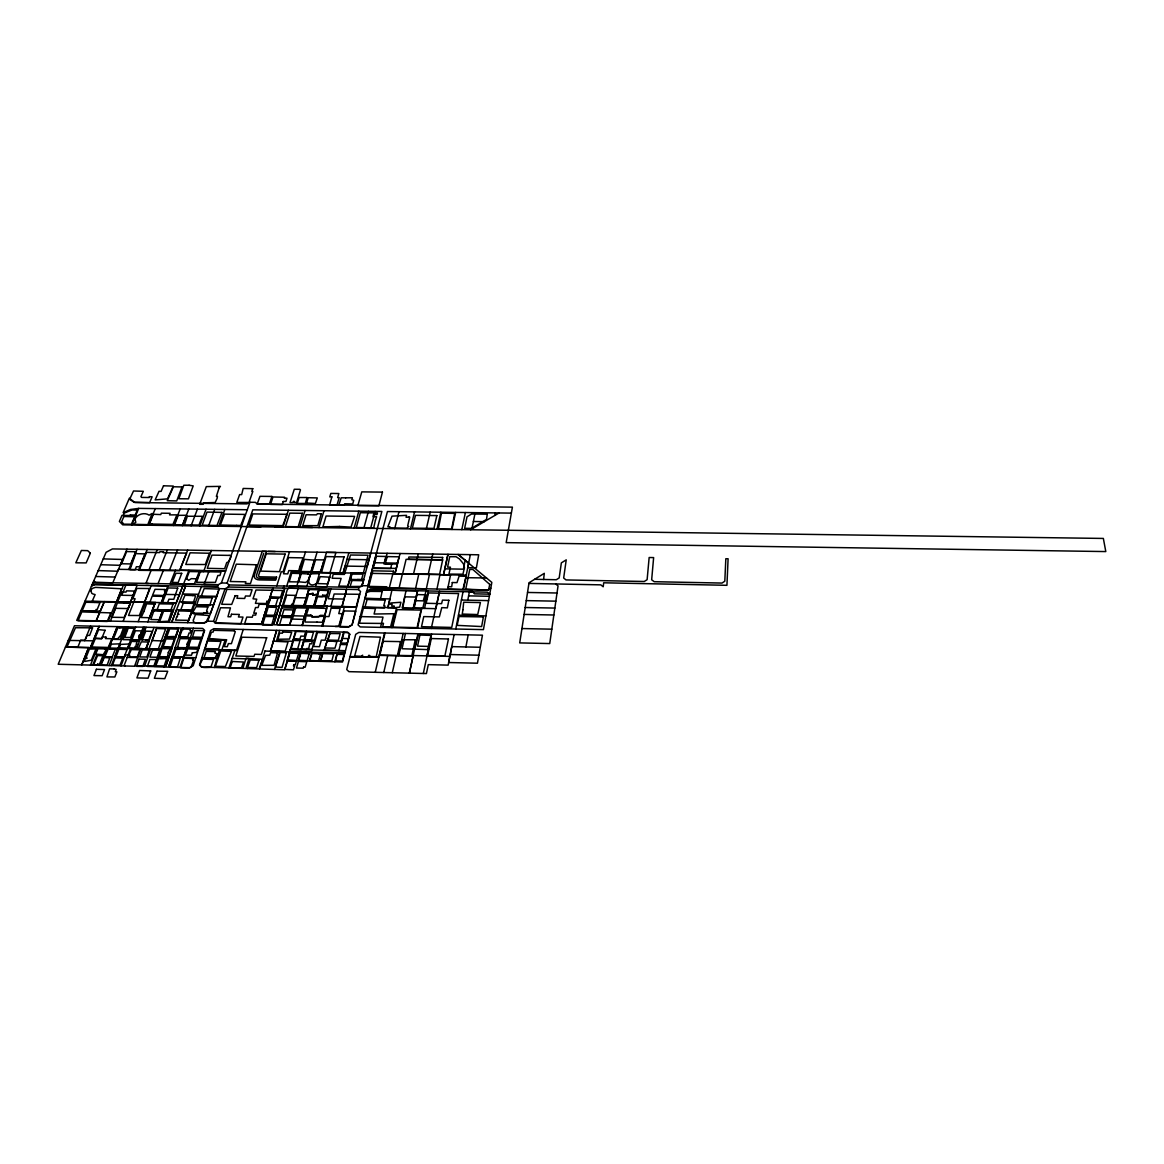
<?xml version="1.0" encoding="UTF-8"?>
<svg xmlns="http://www.w3.org/2000/svg" width="1164" height="1164" viewBox="0 0 1164 1164"><rect width="100%" height="100%" fill="white"/><g stroke="black" fill="none" stroke-linecap="round" stroke-linejoin="round"><path stroke-width="1.5" d="M543.588 579.483L544.301 573.343L529.038 582.742L519.711 642.906L549.743 643.561L558.051 585.856L555.664 583.95M480.296 647.271L477.458 663.204L448.649 662.52L451.778 646.617L480.296 647.271L482.449 635.18L358.847 632.445L355.704 634.336L346.712 669.547L348.894 671.657L426.417 673.563L428.279 664.644L448.155 665.124L454.12 634.569M486.508 577.97L465.775 577.679L468.626 563.158L458.107 554.442L491.834 582.393L483.438 629.622L360.229 626.93L358.076 624.923L376.525 553.133L478.695 554.792L476.396 567.799L467.753 567.668L470.329 554.646M465.906 646.937L468.175 634.875M467.783 600.173L469.368 591.807L487.454 592.156L489.768 594.091M135.708 515.579L121.973 515.405L119.397 521.443L122.744 524.848L470.591 529.751L494.918 515.405L495.398 512.917M455.764 629.026L463.039 591.69M465.163 560.291L463.403 569.181L444.823 568.832L443.586 574.725L447.965 554.282L444.823 568.832M368.348 656.656L368.61 655.39L369.716 655.463L369.526 656.511L376.263 656.642L380.453 637.188L359.996 636.475L354.627 656.089L361.189 656.249L362.659 655.216L362.324 656.496M471.857 528.994L475.188 512.655M447.587 589.275L450.555 574.871L439.963 574.652L436.937 589.071M417.92 633.769L409.364 673.141L413.205 655.55L427.013 655.87L431.568 634.074M431.233 628.502L439.57 591.239L435.933 608.67L402.177 607.928L406.076 590.555M423.318 673.49L429.007 646.413L417.541 646.151L420.189 633.827M461.802 529.62L465.396 512.538M417.483 628.196L421.717 608.365M426.053 590.963L423.245 600.857L415.359 600.697L417.512 590.788L369.454 589.77L366.398 591.574M424.54 608.423L428.265 591.006M429.429 574.449L426.33 588.853L370.007 587.674L367.897 585.768L362.048 585.681L358.963 587.471L289.952 586.118L289.312 588.198L287.435 589.26L276.887 623.657L278.123 624.85L348.953 626.668L352.095 624.777L360.52 591.472L358.41 589.566L289.312 588.198M451.952 529.475L455.648 512.407M413.715 608.19L417.512 590.788M405.436 633.492L402.031 648.741L427.755 649.599L430.986 635.413L418.196 634.977L414.748 649.09M415.563 588.635L418.764 574.245L394.974 573.794L397.637 563.129L373.964 562.721M398.146 655.783L403.166 633.449M436.995 529.271L440.85 512.233M428.192 574.419L432.79 554.035M391.948 627.643L396.517 607.812L387.903 607.608L391.904 590.25M392.283 672.719L396.167 655.739M387.903 607.608L389.911 598.922L364.681 598.34M383.756 672.516L387.714 655.565M426.271 529.111L430.229 512.087M384.542 633.027L375.23 672.297M399.034 588.271L402.409 573.939L371.141 573.372M418.298 553.802L413.482 574.143L466.284 575.162L463.432 589.581L487.832 590.032L490.801 588.213M380.541 627.381L383 617.109L360.156 616.585M379.26 655.376L385.066 633.041M410.456 528.893L414.573 511.884M394.974 573.794L400.052 553.511M394.683 528.674L398.961 511.694M343.569 632.081L330.314 631.761L324.087 650.283L338.84 650.603L343.569 632.081L347.541 632.168L349.695 634.191L342.522 661.996L287.304 660.381L290.549 648.901L311.996 649.439M339.335 626.421L344.442 606.59L314.047 605.891L319.023 588.78L228.246 587.02L225.074 588.795L219.356 588.649L217.479 586.787L201.518 586.481L194.534 604.698L213.565 604.829M384.658 562.896L387.132 553.307M314.28 640.84L316.914 631.412L330.314 631.761M342.012 606.531L346.625 589.333L342.012 606.531L356.591 606.866M334.897 661.792L337.254 652.844L344.864 653.019L289.749 651.724L311.923 652.277L309.464 661.05M347.439 587.238L350.16 579.439L363.634 579.657L362.048 585.681L381.865 511.462L252.806 509.832L227.082 583.106L228.973 584.954L306.772 586.452L317.088 552.187M367.897 585.768L387.437 511.549L511.36 513.12M311.836 650.007L314.425 640.287L293.212 639.545L284.627 669.78L259.659 668.965L264.956 651.054L279.855 651.651L274.529 669.446M325.076 614.912L322.122 625.999L327.419 606.197L303.935 605.673L309.027 588.577L303.935 605.673M358.41 589.566L358.963 587.471M316.914 631.412L306.438 631.135L301.229 649.745L290.389 649.468L345.432 650.749L338.84 650.603M375.143 511.389L370.603 528.325L363.837 528.223L368.45 511.287M298.406 660.73L300.763 652.015M301.374 649.177L303.891 639.909M376.525 553.133L370.807 553.046L367.184 566.461L345.068 566.082L343.133 572.877L291.102 571.99L286.751 586.074M350.16 579.439L351.935 573.037M307.762 605.76L302.189 625.475L307.762 605.76L292.979 605.44L292.659 606.502L298.202 588.373M354.118 528.092L358.832 511.171M320.435 661.37L322.908 652.524L337.254 652.844M306.438 631.135L295.671 630.844L292.717 641.248L276.523 640.811L279.622 630.422M323.868 606.109L328.728 588.969L330.911 589.013L328.161 598.747L343.977 599.082M343.133 572.877L348.865 552.696M243.261 629.477L213.783 628.706L210.538 630.582L199.539 664.95L201.939 667.292L211.062 666.681L213.521 659.435L202.783 659.159C194.97 670.639 207.003 666.696 214.394 667.467L219.414 650.05L236.481 650.385L243.261 629.477L295.671 630.844M289.516 625.155L292.208 615.771L304.808 616.076M187.171 647.737L193.355 628.211M330.023 572.659L335.93 552.478L326.502 552.333L320.478 572.499L310.948 572.324M322.588 626.217L325.44 616.527L328.961 616.571L331.085 608.219L340.15 608.423L338.768 613.603L342.347 613.69L338.709 626.348L335.421 626.538M264.752 651.782L264.956 651.054M370.807 553.046L112.442 548.928L106.099 552.303L76.722 620.412L204.442 623.031L207.701 621.183L213.536 621.314L215.456 623.278L272.012 624.704L273.933 623.584L284.554 589.217L283.361 588.082L284.001 586.016M273.933 623.584L279.535 605.164L283.681 606.298L294.943 606.56L291.451 616.527L281.95 616.222L283.929 609.718L293.823 609.936L292.004 616.076L279.229 615.756M319.765 572.484L315.56 586.627L326.851 586.845L330.954 572.673L365.351 573.27M262.526 659.29L259.135 668.936L214.394 667.467M273.162 641.975L276.639 630.35L270.324 651.404L289.705 651.898M294.943 606.56L294.477 608.146L283.187 607.899L281.295 609.005M318.951 527.598L323.999 510.734M276.887 623.657L282.459 605.222M296.762 586.263L301.025 572.164M264.272 615.072L261.376 624.428L273.002 587.878L264.272 615.072L276.377 615.363M247.495 668.558L246.273 667.292L248.994 658.504L245.982 658.402L243.247 667.19L241.254 668.354M305.026 510.487L299.774 527.321L312.549 527.496M299.206 572.121L305.492 551.998M279.535 605.164L284.554 589.217M276.77 585.885L281.208 571.815L283.085 571.844L289.56 551.736M168.984 656.962L158.013 656.889L154.463 666.725L189.877 667.714L193.209 665.75L204.646 630.408L202.696 628.414L74.452 625.766L58.2 664.266L134.602 666.215L140.815 648.697M288.381 510.269L282.968 527.074L274.704 526.957M236.481 650.385L234.895 650.341L228.915 667.947M263.675 553.395L256.502 575.22A4.467 2.939 -14.3 0 0 259.776 578.363L276.086 578.654M221.786 650.094L225.205 639.836L207.73 639.342L225.19 639.836M170.119 667.147L168.94 665.895L171.966 656.976L195.799 657.747M168.94 665.895L181.409 629.127L183.345 628.007M163.979 666.987L165.972 665.823L172.126 647.722L161.447 647.402M165.972 665.823L178.499 629.069L177.365 627.891M181.409 629.127L178.63 637.29L202.187 638.032M179.954 667.423L186.677 647.708L198.855 648.319M178.499 629.069L175.604 637.523L165.07 637.392L154.667 666.157L134.806 665.648M470.591 529.751L1103.356 538.437L1105.8 551.576L506.18 542.628L512.407 507.14L257.229 504.027L255.382 502.339L249.94 502.281L221.393 582.96L218.221 584.721L93.047 582.437M228.246 587.02L228.973 584.954M213.536 621.314L225.074 588.795M207.701 621.183L219.356 588.649M144.656 665.895L150.782 648.915M161.33 602.923L163.688 596.39L152.178 596.157L149.72 602.719M165.07 637.392L168.591 627.702L163.76 641L152.091 640.535L156.893 627.469M218.788 526.172L224.841 509.468L247.335 509.759M154.012 627.411L146.097 648.814L149.312 640.098L141.455 639.705L146.111 627.251M208.545 526.041L214.7 509.352M211.412 550.499L203.962 570.636L179.765 570.258L187.68 550.121M144.671 627.221L136.654 648.61L118.146 648.217L114.741 656.874L124.388 657.049L125.188 654.968L128.127 655.026M199.815 525.91L206.057 509.235L224.841 509.468M143.23 627.192L138.429 639.909L122.991 639.633L128.113 626.872M158.319 622.071L162.975 609.791M191.1 525.793L197.429 509.134L206.057 509.235M135.621 627.032L127.4 648.421L107.437 647.984L104.687 654.765L96.976 654.517L92.698 665.139M120.998 665.866L125.188 654.968M192.409 610.227L176.506 609.747L171.675 622.347L185.571 586.176L182.719 586.132L168.78 622.289L173.509 610.009L152.6 609.587L155.336 602.486L145.631 602.312L138.167 621.663M185.571 586.176L182.559 593.96L198.52 594.28M182.384 525.677L188.815 509.017M147.857 621.867L155.336 602.486M84.957 601.191L176.244 602.879L182.719 586.132M111.322 665.604L118.146 648.217M173.683 525.546L180.202 508.915L197.429 509.134M164.139 595.43L167.892 585.856L151.218 585.55L144.482 602.297L130.528 602.035L137.134 585.288L92.16 584.459L217.479 586.787L218.221 584.721L204.064 584.459L209.185 570.724L225.685 570.971L118.481 569.327L112.806 582.8L95.521 582.48L93.818 580.632M175.502 570.2L170.075 583.833L183.534 584.081L188.903 570.404M109.11 665.561L112.515 656.918L103.872 656.787L100.395 665.328L107.437 647.984M88.609 647.591L81.771 664.862L88.639 647.606L65.431 647.111L108.79 648.013L117.273 626.654L108.79 648.013M151.32 569.822L145.951 583.397L148.41 583.44M199.684 570.578L194.243 584.284L183.534 584.081M169.508 570.113L177.525 549.961M84.725 640.695L90.574 626.087M158.071 583.615L163.513 570.011M123.108 621.358L130.877 602.035L128.244 608.568L115.658 608.336L110.376 621.096M118.073 648.217L126.672 626.843M159.279 569.953L167.383 549.801M142.154 640.113L145.747 631.179L152.164 631.354L148.555 640.302L145.835 640.287M90.486 665.081L97.485 647.781M125.232 626.814L120.125 639.458L112.224 639.342M93.193 640.84L90.428 647.635L99.144 626.276L93.193 640.84L68.254 640.404M148.526 525.211L155.292 508.595M125.916 585.085L121.754 595.27L133.118 595.459M128.797 569.487L137.061 549.321M116.589 601.773L123.457 585.041M149.007 569.793L157.256 549.641M138.865 569.633L147.159 549.481M108.223 621.052L116.24 601.773M131.779 524.979L138.705 508.392L180.202 508.915M126.992 549.161L117.68 571.233L98.169 570.578M100.293 611.115L96.161 620.805L104.396 601.541L100.293 611.115L80.854 610.736M316.39 583.615C308.533 588.344 306.263 579.599 311.152 573.852L319.373 573.605M494.918 515.405L499.065 512.96M91.389 586.278L94.633 584.503M249.94 502.281L246.972 503.896L134.893 502.542L129.364 498.221L123.137 512.655L130.441 509.483L138.705 508.392M241.472 523.8L242.418 523.582L241.661 523.364M197.822 596.114L216.635 596.244L210.509 613.37L191.303 613.122L187.666 622.667L195.523 602.123L179.547 601.817M175.138 647.577L186.677 647.708M127.225 657.384L137.687 657.514M473.384 521.501L484.34 521.647M261.012 526.768L247.015 526.564M262.031 659.275L245.982 658.402M268.098 551.401L275.213 551.518M346.974 559.375L369.003 559.739M357.29 579.556L363.634 579.657M372.553 568.032L396.313 568.439M527.539 592.461L557.018 593M526.274 600.609L555.839 601.162M179.416 594.673L164.546 594.397L161.33 602.603L176.244 602.879M534.625 579.308L556.276 579.73L559.186 577.926L561.354 562.867L566.228 559.869L563.667 578.028L566.039 579.934L644.259 581.491L647.126 579.687L649.148 557.512L653.63 557.585L651.665 579.774L654.183 581.694L722.015 583.062L724.808 581.229L725.827 558.735L728.097 558.764L726.933 585.303L603.679 582.8L603.214 586.787L600.769 584.852L528.951 583.411M370.007 587.674L471.391 589.726L474.359 593.844L489.753 594.149M369.454 589.77L472.933 591.879M468.597 595.866L489.375 596.274M295.35 597.67L306.248 597.889M525.197 607.506L554.85 608.074M524.135 614.417L553.846 614.999M204.398 649.759L234.895 650.341M349.913 657.107L378.824 657.238L350.058 656.54M461.41 600.027L488.604 600.624M270.077 596.957L282.023 597.205M267.167 605.993L279.2 606.255M283.681 606.298L307.456 606.822M521.938 628.545L551.809 629.171M347.018 644.638L340.412 644.492L341.94 638.454L348.56 638.614M160.821 649.119L130.644 648.479L124.257 665.139L124.999 665.968M379.711 655.39L413.089 656.118M362.542 607.011L396.517 607.812M450.221 654.532L478.884 655.201M322.763 653.091L289.589 652.291M427.013 655.87L449.857 656.394M221.393 582.96L227.082 583.106M272.012 624.704L278.123 624.85M458.471 615.189L485.883 615.916M103.247 558.895L122.642 559.477L120.168 565.326L100.715 564.715M95.623 576.486L115.221 577.068M232.16 658.417L245.851 658.824M201.721 658.126L216.955 658.562M326.778 640.695L341.256 641.16M464.421 567.799L462.923 574.23L448.926 574.085L450.439 567.188L447.587 567.13L449.726 556.698L456.099 556.741L459.46 558.967L463.418 563.798L464.421 567.799M90.836 590.657L91.723 593.233A6.708 4.249 -18.1 0 0 93.266 594.062L95.128 594.586L92.072 601.541L116.487 602.035L121.609 588.78L95.506 587.384L92.989 588.14A4.7 2.968 -18.1 0 0 91.199 589.755L90.836 590.657M306.583 503.008L315.386 503.503L317.292 497.916L308.213 497.712L306.583 503.008M345.693 497.828L352.401 497.77L351.863 499.734L353.711 500.316L352.721 503.968L344.66 503.765L344.297 505.074L338.826 505.001L341.183 497.799L345.693 497.828M229.206 555.388L230.981 555.621L230.705 557.629L228.464 561.79L226.704 562.59L224.623 568.716L207.308 568.323L211.95 555.126L229.206 555.388M318.732 653.79L320.493 654.066L318.601 660.89L309.77 660.512L311.923 653.542L318.732 653.79M203.685 571.684L221 572.048L219.923 575.467L217.843 575.482L215.442 582.364L196.571 582.291L200.135 572.019L203.685 571.684M394.087 606.197L393.883 607.768L399.674 607.128L400.911 602.254L390.755 602.996L390.42 604.232L392.137 604.291L391.73 606.124L394.087 606.197M487.265 514.168L486.494 519.435L471.507 528.398L464.64 528.325L467.011 516.801L471.536 514.022L487.265 514.168M452.301 582.538L451.676 586.758L448.402 586.714L447.907 589.173L462.85 589.639L466.153 576.326L459.125 576.107L457.001 582.611L452.301 582.538M282.619 632.037L282.445 633.201L279.68 633.1L277.949 639.269L289.501 639.065L291.684 632.387L282.619 632.037M462.894 609.805L462.254 614.054L477.706 614.563L480.426 602.559L463.694 602.239L462.894 609.805M141.47 648.581L145.762 648.959L148.279 642.019L141.324 641.844L138.356 648.45L141.47 648.581M339.524 526.463L351.019 527.147L354.627 516.38L326.065 516.03L322.908 526.885L339.524 526.463M330.474 640.942L336.876 641.713L334.985 648.173L324.96 647.984L326.866 641.48L330.474 640.942M442.655 557.425L442.233 559.797L408.375 559.331L408.913 557.003L442.655 557.425M483.38 616.92L481.649 626.552L457.146 625.374L459.009 616.527L483.38 616.92M295.569 638.861L293.648 639.123L296.093 631.455L305.681 631.746L304.328 636.213L300.85 636.097L299.905 639.036L295.569 638.861M441.418 513.135L438.362 529.067L451.603 529.213L454.717 513.411L441.418 513.135M489.753 584.43L488.531 590.148L465.746 589.159L469.761 569.4L472.831 569.472L489.753 584.43M310.875 615.13L312.083 615.771L311.777 616.716L318.63 616.92L320.304 615.334L324.669 615.421L326.502 608.394L308.664 607.87L306.35 614.97L310.875 615.13M208.443 648.668L218.585 648.828L220.985 641.379L207.556 641.044L205.17 648.624L208.443 648.668M448.853 600.289L447.34 607.87L441.782 607.637L439.352 616.905L423.754 616.585L421.514 626.698L451.734 627.425L458.616 593.553L428.527 592.942L426.126 603.287L441.593 603.65L442.48 600.115L448.853 600.289M186.56 578.784L188.757 580.283L191.333 578.639L197.153 578.843L199.859 571.728L189.354 571.553L186.56 578.784M134.98 519.086L135.81 522.301L132.856 524.295L147.799 524.615L152.193 513.455L149.138 515.143C144.627 512.029 137.221 514.139 134.98 519.086M416.959 594.571L414.108 608.277L422.75 608.394L426.039 594.819L416.959 594.571M415.242 639.764L411.881 655.667L398.772 655.434L402.468 639.764L415.242 639.764M448.46 638.978L444.866 655.972L427.61 655.492L431.32 638.556L448.46 638.978M442.669 559.855L439.585 574.303L402.628 573.736L406.091 559.331L442.669 559.855M193.471 619.845C190.983 624.413 207.221 624.515 207.119 619.83L208.749 616.905L208.298 615.45L195.494 614.49L193.471 619.845M383.436 623.453L382.709 626.741L390.566 626.989L393.868 613.719L374.095 614.025L375.434 608.539L363.415 608.161L359.487 623.22L383.436 623.453M382.156 591.472L380.526 598.863L365.074 598.587L366.645 592.316L370.37 591.37L382.156 591.472M400.503 641.611L397.462 655.434L379.886 655.085L383.102 641.32L400.503 641.611M375.463 520.032L373.717 527.83L356.315 527.51L360.36 512.698L377.456 512.96L377.034 514.546L373.528 514.517L372.989 516.671L376.627 516.729L375.463 520.032M149.472 496.65L149.283 497.523L141.601 497.421L140.917 496.65L143.317 491.295L133.525 490.99L129.641 499.283L134.006 502.222L149.632 502.601L152.135 496.795L149.472 496.65M421.004 610.096L417.09 627.629L392.734 627.12L397.099 609.63L421.004 610.096M436.849 515.594L433.954 528.398L412.347 528.15L415.504 515.361L436.849 515.594M414.966 600.653L413.147 608.641L402.744 608.423L404.825 596.856L416.392 597.059L414.966 600.653M408.971 517.107L406.061 517.267L406.542 515.332L392.006 516.161L387.845 526.797L389.955 526.768L389.576 527.874L406.614 528.165L408.739 526.55L407.691 525.822L409.728 517.107L408.971 517.107M391.73 564.06L390.682 568.527L373.266 568.41L376.452 556.276L385.881 556.479L383.931 563.929L391.73 564.06M234.27 630.844L235.303 631.616L231.418 643.663L228.391 643.59L227.271 646.704L224.346 646.617L226.674 639.749L209.156 639.138L211.382 632.139L213.041 632.154L213.798 630.321L234.27 630.844M322.632 595.197L322.297 596.594L317.234 596.448L319.009 590.163L328.612 590.585L327.259 595.284L322.632 595.197M344.02 654.488L342.405 661.05L335.479 660.876L337.094 654.357L344.02 654.488M114.247 668.98L116.196 669.446L115.265 671.759L116.88 671.832L114.843 676.968L106.913 676.91L109.605 668.834L114.247 668.98M152.004 524.062L172.927 524.426L176.913 514.852L169.537 514.895L170.075 513.309L161.36 513.178L160.748 514.59L153.342 514.27L149.356 524.178L152.004 524.062M385.197 600.144L383.771 605.76L384.906 605.833L384.338 607.928L364.841 607.506L367.126 599.504L385.197 600.144M393.519 571.218L389.183 588.329L386.477 588.3L386.87 586.787L368.843 586.394L372.844 570.826L393.519 571.218M325.6 638.541L325.178 640.2L321.308 640.127L319.445 646.689L313.523 646.5L317.437 632.547L327.157 632.867L325.6 638.541M351.164 573.11L347.803 586.249L338.782 586.089L341.125 578.421L332.118 578.246L333.21 574.274L344.369 574.419L350.524 555.024L368.042 555.213L363.299 573.255L351.164 573.11M351.95 574.114L350.335 580.414L363.561 580.734L361.597 586.394L350.131 586.525L352.037 580.123L361.378 580.283L363.066 574.114L351.95 574.114M349.637 634.205L347.367 643.052L341.081 643.125L344.108 632.518L348.138 632.649L349.637 634.205M382.447 492.096L378.882 505.802L357.814 505.7L361.786 491.877L382.447 492.096M307.893 573.925L310.322 574.594C309.478 578.304 307.893 581.709 305.448 582.437L298.799 581.811L301.258 573.605L307.893 573.925M343.962 610.94L339.946 626.945L348.676 626.916L352.125 624.908L355.806 611.173L343.962 610.94M359.487 594.295L356.111 607.215L330.765 606.75L334.141 594.004L359.487 594.295M329.732 577.169L327.87 583.892L317.496 583.571L320.202 576.66L329.732 577.169M333.675 653.906L331.827 660.905L320.726 660.701L322.646 653.644L333.675 653.906M317.001 622.114L304.997 622.042L306.001 615.858L311.908 616.062L311.676 616.76L324.581 616.222L322.341 622.26L317.001 622.114M344.035 556.843L339.655 572.994L321.424 572.804L326.036 556.596L344.035 556.843M189.441 658.344L193.195 658.649L192.686 660.206L193.646 660.221L191.274 666.55L189.31 668.049L180.682 667.787L183.781 658.257L189.441 658.344M331.871 496.853L329.601 505.074L336.949 505.22L339.19 497.639L337.618 497.639L338.855 493.536L330.838 493.42L329.79 496.883L331.871 496.853M277.541 652.8L274.049 665.299L261.784 665.357L265.508 655.478L269.786 655.143L270.601 652.757L277.541 652.8M303.542 667.074L303.222 668.18L296.471 668.063L298.421 661.443L306.758 661.69L305.186 667.132L303.542 667.074M329.907 633.507L328.059 640.04L338.273 640.331L340.179 633.623L329.907 633.507M274.646 614.301L274.195 615.858L265.538 615.727L268.2 607.157L276.581 607.332L274.646 614.301M299.919 566.548L298.697 570.826L288.817 570.593L287.726 573.896L283.55 573.779L288.497 557.6L303.077 557.876L299.919 566.548M313.101 593.465L312.694 594.891L317.437 594.397L318.951 589.741L309.1 589.551L307.529 594.251L313.101 593.465M274.151 616.527L271.779 624.85L262.555 624.937L265.159 616.527L274.151 616.527M291.626 604.422L291.247 605.702L283.39 605.498L286.693 595.153L295.481 595.401L292.717 604.407L291.626 604.422M293.823 664.644L293.474 665.881L294.652 665.939L293.444 669.809L284.831 669.431L287.479 661.007L296.34 661.268L295.321 664.688L293.823 664.644M387.248 556.596L385.211 563.725L397.055 564.045L399.165 556.814L387.248 556.596M178.79 614.228C175.895 614.476 178.558 617.458 176.71 616.833L175.531 620.077L188.583 620.354L191.885 611.173L178.747 610.911L177.51 614.185L178.79 614.228M177.685 646.878L177.306 648.159L186.24 648.173L187.564 644.376L186.778 644.332L189.499 638.745L180.056 638.629L177.685 646.878M313.029 593.509L312.607 594.935L316.986 594.498L313.451 606.764L304.881 606.546L308.635 593.975L313.029 593.509M313.494 632.256L311.312 639.836L304.692 639.618L306.932 632.008L313.494 632.256M326.851 596.71L323.956 606.75L314.586 606.575L317.525 596.492L326.851 596.71M256.196 613.239L255.658 615.101L252.937 615.072L252.268 617.226L246.768 617.095L244.658 623.584L261.725 623.991L267.88 604.422L259.194 604.247L258.088 607.535L255.542 607.535L253.737 613.224L256.196 613.239M273.424 641.175L270.659 650.691L285.18 651.185L288.032 641.931L273.424 641.175M295.7 607.812L292.426 619.073L303.702 619.408L307.092 608.074L295.7 607.812M289.792 653.048L287.712 660.235L296.5 660.585L298.624 653.426L289.792 653.048M236.699 525.386L220.331 525.022L224.492 514.124L244.891 514.415L240.89 525.43L236.699 525.386M307.034 497.537L305.303 503.474L297.242 503.445L299.133 497.523L307.034 497.537M291.728 573.285L289.239 581.796L298.1 581.927L300.647 573.532L291.728 573.285M291.422 620.441L289.56 624.893L279.549 624.704L281.79 617.415L291.917 617.633L291.422 620.441M293.503 640.447L291.146 648.523L297.664 648.755L300.065 640.607L293.503 640.447M286.373 652.698L282.052 667.394L275.49 667.03L280.131 652.538L286.373 652.698M314.324 560.146L310.948 571.655L300.763 571.451L304.328 559.375L314.324 560.146M315.502 559.797L311.85 572.208L320.609 571.553L324.159 559.928L315.502 559.797M321.308 513.804L317.816 525.662L302.727 525.633L306.088 514.764L316.535 514.866L317.365 513.717L321.308 513.804M312.359 641.233L311.603 643.808L309.813 643.707L308.664 648.566L306.845 648.508L306.467 649.541L301.607 649.308L303.92 641.67L312.359 641.233M283.434 524.004L282.939 525.662L249.052 525.066L252.821 513.921L286.897 514.299L283.434 524.004M266.963 601.264L266.28 603.534L255.411 603.359L256.749 599.198L253.01 598.805L255.978 590.003L282.692 590.483L280.451 597.816L270.557 597.554L269.379 601.322L266.963 601.264M270.455 598.02L268.113 605.906L275.519 606.051L278.021 598.034L270.455 598.02M293.444 501.48L293.095 502.644L290.011 502.63L294.288 489.273L299.774 489.302L300.458 489.913L296.558 502.673L294.259 502.644L294.608 501.466L293.444 501.48M309.231 653.688L307.121 660.672L298.755 660.235L300.85 653.368L309.231 653.688M104.498 648.886L97.98 648.784L95.521 654.357L103.218 654.735L106.55 649.046L104.498 648.886M129.801 656.365L129.553 657.194L137.308 656.976L139.913 649.818L131.343 649.585L129.335 653.906L129.801 656.365M124.359 603.112L130.31 603.199L124.097 617.473L111.7 617.255L117.419 602.967L124.359 603.112M168.314 652.422L167.456 656.787L159.381 656.671L162.058 648.639L170.322 648.697L168.314 652.422M204.064 630.612L202.012 637.29L192.511 636.999L194.592 630.524L204.064 630.612M283.201 501.495L282.255 504.594L270.528 504.39L272.987 496.97L284.569 497.246L284.278 498.163L286.984 498.207L285.98 501.393L283.201 501.495M302.349 513.28L298.202 526.768L285.456 526.579L289.807 513.12L302.349 513.28M183.345 648.915L186.342 649.41L183.781 656.889L173.291 656.86L175.822 649.483L183.345 648.915M258.961 660.206L256.633 667.627L247.568 667.481L250.231 659.973L258.961 660.206M231.49 614.272L230.705 616.774L227.969 616.745L230.443 607.884L220.563 607.754L215.311 622.987L240.904 623.569L242.985 617.095L238.445 616.978L239.362 614.447L231.49 614.272M188.743 645.787L188.306 647.169L198.098 647.3L200.877 639.138L191.1 638.963L188.743 645.787M235.143 595.706L231.709 604.407L221.698 604.276L226.907 589.348L252.108 589.755L250.027 596.084L245.488 595.983L244.658 598.471L236.903 598.296L237.776 595.721L235.143 595.706M276.566 577.111L275.592 580.181L259.266 579.89A6.708 4.409 -14.3 0 1 254.363 575.191L262.249 551.314L266.469 551.372L258.641 575.263A2.241 1.47 -14.3 0 0 260.27 576.82L276.566 577.111M266.672 637.741L261.376 654.444L254.77 654.255L253.985 656.423L235.826 656.001L241.923 637.217L266.672 637.741M212.197 597.729L209.695 605.6L196.498 605.498L199.146 597.714L212.197 597.729M256.444 564.773L250.449 583.571L245.342 583.47L245.895 581.825L230.196 581.505L236.292 564.162L256.444 564.773M180.289 658.271L177.495 667.016L169.929 666.957L172.898 658.126L180.289 658.271M219.167 487.687L216.358 496.388L217.464 496.417L217.144 498.338L215.165 502.513L203.642 502.863L203.147 504.288L199.684 504.332L206.319 486.61L220.433 486.377L219.167 487.687M217.188 653.702L215.195 657.893L204.02 657.675L206.217 651.345L215.34 651.593L214.831 653.164L217.188 653.702M231.403 651.36L225.423 666.536L215.369 666.346L220.782 650.967L231.403 651.36M285.151 554.108L279.476 571.669L260.576 571.102L266.236 553.802L285.151 554.108M218.89 589.071L216.65 597.016L201.125 596.579L204.151 588.606L218.89 589.071M232.203 661.487L230.079 667.961L241.414 668.18L243.509 662.025L232.203 661.487M207.861 606.997L206.581 610.853C209.433 611.857 205.024 613.777 203.846 612.613L203.307 613.966L193.326 613.734L193.748 612.584L192.642 612.555L196.061 606.691L207.861 606.997M191.158 630.888L190.46 633.012L189.077 632.954L187.68 636.955L179.576 636.926L182.064 630.161L184.218 629.026L190.503 629.215L189.921 630.859L191.158 630.888M171.603 611.26L168.402 621.212L159.643 621.692L163.615 611.071L171.603 611.26M178.063 629.113L175.56 636.475L166.801 636.723L169.726 628.866L178.063 629.113M138.953 659.173L136.494 666.346L142.852 666.434L145.369 659.217L138.953 659.173M252.792 488.662L251.846 491.397L252.835 491.397L248.994 502.455L236.801 502.455L239.624 494.584L241.69 494.598L243.174 488.458L252.792 488.662M271.94 496.446L269.32 504.143L257.186 503.983L259.979 496.315L271.94 496.446M146.489 597.205L139.316 615.523L128.535 615.465L135.111 598.733L132.885 598.674L136.828 588.417L149.516 588.533L146.489 597.205M166.728 658.533L164.153 665.968L155.845 665.793L158.508 658.853L166.728 658.533M192.322 652.829L191.493 655.216L185.411 655.114L187.782 648.872L197.851 649.192L196.716 652.349L192.322 652.829M173.029 604.058L170.715 610.663L156.893 610.358L159.279 603.825L173.029 604.058M164.953 589.508L164.415 591.036L165.463 591.05L163.789 595.502L152.586 595.168L155.03 589.304L164.953 589.508M149.327 650.021L146.882 656.976L139.709 656.976L142.226 649.905L149.327 650.021M174.338 639.109L171.559 647.024L163.106 646.82L166.059 638.891L174.338 639.109M189.121 485.257L193.209 485.897L188.423 498.832L178.79 498.759L183.825 485.243L189.121 485.257M187.331 516.249L184.45 524.906L198.971 525.051L202.405 516.278L187.331 516.249M94.255 602.428L99.973 602.705L97.194 609.485L96.132 609.47L95.477 611.085L81.975 611.202L85.83 602.268L94.255 602.428M139.302 635.253L138.647 637.086L140.509 637.159L139.127 640.84L131.881 640.011L135.373 630.772L142.052 630.888L140.364 635.253L139.302 635.253M156.209 659.537L153.706 666.55L147.362 666.448L149.865 659.493L156.209 659.537M177.728 588.14L173.756 599.314L168.925 599.213L167.456 603.112L162.276 602.981L168.169 587.951L177.728 588.14M209.36 553.264L205.33 564.525L185.76 564.453L190.096 552.798L209.36 553.264M105.982 637.13L105.473 638.585L111.875 638.716L108.223 647.446L91.796 647.024L95.404 638.41L101.675 638.629L102.359 636.955L105.982 637.13M119.892 627.832L117.797 627.891L113.534 638.745L117.651 638.789L120.721 635.34L123.471 627.963L119.892 627.832M109.794 657.791L107.117 665.27L101.035 665.008L104.251 657.573L109.794 657.791M153.866 610.896L150.782 619.51L159.366 619.743L162.582 611.144L153.866 610.896M129.408 643.983L127.487 649.279L118.626 649.076L120.561 644.39L129.408 643.983M152.469 650.065L149.923 657.107L157.125 657.253L159.744 650.21L152.469 650.065M150.694 670.93L148.061 678.19L136.901 677.899L139.651 670.464L150.694 670.93M165.695 628.807L158.231 649.206L148.861 649.148L156.616 628.545L165.695 628.807M221.96 512.393L216.97 525.488L202.187 525.182L207.003 512.102L221.96 512.393M128.215 628.153L124.781 637.436L130.586 637.508L134.122 628.327L128.215 628.153M183.315 603.054L180.696 610.14L191.391 610.489L194.126 603.461L183.315 603.054M135.417 646.267L134.602 648.435L128.811 648.275L131.488 641.408L137.192 641.597L136.115 644.405L137.556 644.434L136.843 646.326L135.417 646.267M192.482 595.532L195.625 595.852L193.253 602.923L181.831 602.588L184.974 595.284L192.482 595.532M157.024 671.162L154.375 678.277L164.779 678.67L167.718 671.264L157.024 671.162M127.109 649.468L124.141 657.005L115.964 656.816L118.874 649.294L127.109 649.468M143.914 611.507L141.164 617.487L149.472 617.72L154.623 604.189L146.62 603.854L143.914 611.507M182.006 486.945L176.724 500.913L167.267 500.709L173.407 486.77L182.006 486.945M178.208 515.332L174.658 524.629L182.515 524.979L186.196 515.288L178.208 515.332M120.241 643.808L118.262 648.959L109.547 648.654L111.308 644.158L120.241 643.808M115.265 657.893L112.515 665.081L120.052 665.139L122.817 658.126L115.265 657.893M181.715 573.343L178.179 582.553L172.185 582.393L175.982 573.285L181.715 573.343M96.408 669.285L93.964 675.571L102.141 675.717L104.542 669.533L96.408 669.285M134.704 591.079L130.324 602.428L117.535 602.166L121.813 591.938L126.003 592.098L126.57 590.861L134.704 591.079M131.212 566.257L129.873 569.72L135.17 569.778L136.377 566.723L139.84 566.766L144.947 553.889L135.693 553.642L131.212 566.257M97.572 664.178L97.238 665.051L93.615 664.95L97.529 655.579L102.912 655.725L99.493 664.237L97.572 664.178M130.252 515.128L129.873 516.074L123.078 515.652L124.344 513.033L132.056 509.978L137.279 510.065L135.068 515.274L130.252 515.128M186.502 553.133L179.591 570.753L139.113 570.316L146.548 552.362L159.526 552.594L159.89 551.736L163.702 551.823L163.266 552.74L186.502 553.133M86.878 658.053L84.885 659.275L84.71 661.428L91.345 660.206L95.928 648.915L89.381 649.105L85.86 658.038L86.878 658.053M92.553 627.818L89.643 635.413L87.125 635.326L85.001 640.244L80.738 640.127L77.77 647.271L66.988 646.937L75.485 627.745L92.553 627.818M135.679 551.721L130.688 563.929L121.609 563.769L126.629 551.576L135.679 551.721M115.411 649.163L112.093 657.267L104.789 657.02L108.179 648.945L115.411 649.163M105.109 630.291L101.675 638.629L94.953 638.381L98.664 629.622L105.109 630.291M110.784 612.89L107.219 621.46L78.003 620.732L81.844 611.886L110.784 612.89M90.341 553.147L86.136 562.91L75.82 562.809L81.378 550.47L87.678 550.645L90.341 553.147M163.513 485.795L161.083 491.397L159.031 491.295L155.132 499.923L167.529 498.847L173.32 486.072L163.513 485.795M123.893 516.481L121.653 521.618L123.82 524.164L131.387 524.251L134.718 516.772L123.893 516.481"/></g></svg>
